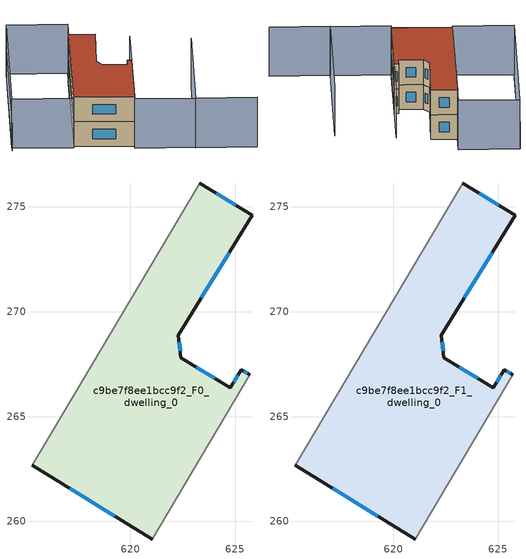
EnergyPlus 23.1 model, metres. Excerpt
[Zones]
c9be7f8ee1bcc9f2_F0_dwelling_0
 floor ground (EU_floor_Construction): 625.82,274.61 622.29,268.87 622.41,267.81 624.76,266.37 625.3,267.23 625.69,266.99 621.04,259.16 615.33,262.67 623.32,276.14 z0
 wall outside (EU_wall_Construction): 625.69,266.99 625.3,267.23 624.76,266.37 622.41,267.81 622.29,268.87 625.82,274.61 623.32,276.14 / 615.33,262.67 621.04,259.16 z0:3
 wall adiabatic (EU_wall_Construction): 621.04,259.16 625.69,266.99 / 623.32,276.14 615.33,262.67 z0:3
 window (EU_Window_Construction): 625.57,267.07 625.42,267.16 / 617.11,261.58 619.26,260.26 / 625.04,275.08 624.1,275.66 / 623.39,270.66 624.72,272.82 / 622.38,268.14 622.33,268.54 / 624.03,266.82 623.15,267.36 / 625.13,266.96 624.93,266.64 z0.93:2.07
c9be7f8ee1bcc9f2_F1_dwelling_0
 floor to c9be7f8ee1bcc9f2_F0_dwelling_0 (EU_floor_Construction): 625.82,274.61 622.29,268.87 622.41,267.81 624.76,266.37 625.29,267.23 625.69,266.99 621.04,259.16 615.33,262.67 623.32,276.14 z3
 wall outside (EU_wall_Construction): 625.69,266.99 625.3,267.23 624.76,266.37 622.41,267.81 622.29,268.87 625.82,274.61 623.32,276.14 / 615.33,262.67 621.04,259.16 z3:6
 wall adiabatic (EU_wall_Construction): 621.04,259.16 625.69,266.99 / 623.32,276.14 615.33,262.67 z3:6
 window (EU_Window_Construction): 625.57,267.07 625.42,267.16 / 617.11,261.58 619.26,260.26 / 625.04,275.08 624.1,275.66 / 623.39,270.66 624.72,272.82 / 622.38,268.14 622.33,268.54 / 624.03,266.82 623.15,267.36 / 625.13,266.96 624.93,266.64 z3.93:5.07
 roof outside (EU_roof_Construction): 621.04,259.16 625.69,266.99 625.3,267.23 624.76,266.37 622.41,267.81 622.29,268.87 625.82,274.61 623.32,276.14 615.33,262.67 z6
shading: 632.25,251.78 626.48,255.2 / 626.48,255.2 634.15,268.11 / 626.53,255.29 620.77,258.71 / 620.77,258.71 628.77,272.17 / 609.39,265.93 618.85,281.83 / 618.85,281.83 624.66,278.37 / 624.66,278.37 615.21,262.47 / 615.21,262.47 609.39,265.93 z0:6; 618.85,281.84 609.1,265.44 z0:3
[Building]
EU S2 Campaign: North Axis=0; Terrain=City; Solar Distribution=FullExterior
[Site:Location]
Montreal-Trudeau.Intl.AP: Latitude=45.4667; Longitude=-73.75; Time Zone=-5; Elevation=36
[SizingPeriod:WeatherFileDays]
AnnualSizingPeriod: Begin Month=1; Begin Day of Month=1; End Month=12; End Day of Month=31; Day of Week for Start Day=Monday; Use Weather File Daylight Saving Period=No; Use Weather File Rain and Snow Indicators=No
[MATERIAL]
EU_InternalMass_Material: Roughness=MediumRough; Thickness=0.1; Conductivity=1; Density=1800; Specific Heat=900; Thermal Absorptance=0.9; Solar Absorptance=0.7; Visible Absorptance=0.7
[MATERIAL:NOMASS] Roughness=MediumRough; Thermal Absorptance=0.9; Solar Absorptance=0.7; Visible Absorptance=0.7
Name | Thermal Resistance
EU_wall_NoMass; EU_floor_NoMass | 1.36485
EU_roof_NoMass | 2.55992
[WINDOWMATERIAL:SIMPLEGLAZINGSYSTEM]
EU_Window_SimpleGlazing: UFactor=3.92339; Solar Heat Gain Coefficient=0.8; Visible Transmittance=0.8
[CONSTRUCTION]
EU_wall_Construction: EU_wall_NoMass
EU_roof_Construction: EU_roof_NoMass
EU_floor_Construction: EU_floor_NoMass
EU_Window_Construction: EU_Window_SimpleGlazing
EU_InternalMass_Construction: EU_InternalMass_Material
[ZONE] Type=1; Multiplier=1; Ceiling Height=autocalculate; Floor Area=autocalculate; Part of Total Floor Area=Yes
Name | Volume
c9be7f8ee1bcc9f2_F0_dwelling_0 | 230.027
c9be7f8ee1bcc9f2_F1_dwelling_0 | 230.026
[INTERNALMASS] Construction=EU_InternalMass_Construction; Surface Area=76.6757
Name | Zone or ZoneList
c9be7f8ee1bcc9f2_F0_dwelling_0_EU_InternalMass | c9be7f8ee1bcc9f2_F0_dwelling_0
c9be7f8ee1bcc9f2_F1_dwelling_0_EU_InternalMass | c9be7f8ee1bcc9f2_F1_dwelling_0
[OTHEREQUIPMENT] Fuel Type=Electricity; Design Level Calculation Method=Watts/Area; Power per Zone Floor Area=1; Fraction Latent=0; Fraction Radiant=0; Fraction Lost=0; Carbon Dioxide Generation Rate=0; EndUse Subcategory=EU_Step8_InternalGains
Name | Zone or ZoneList or Space or SpaceList | Schedule
EU_Step8_InternalGain_c9be7f8ee1bcc9f2_F0_dwelling_0_f000 | c9be7f8ee1bcc9f2_F0_dwelling_0 | EU_Step8_GainSchedule_c9be7f8ee1bcc9f2_F0_dwelling_0_f000
EU_Step8_InternalGain_c9be7f8ee1bcc9f2_F1_dwelling_0_f000 | c9be7f8ee1bcc9f2_F1_dwelling_0 | EU_Step8_GainSchedule_c9be7f8ee1bcc9f2_F1_dwelling_0_f000
[ZONEVENTILATION:DESIGNFLOWRATE] Schedule=EU_AlwaysOn; Design Flow Rate Calculation Method=AirChanges/Hour; Air Changes per Hour=0.860309; Ventilation Type=Natural; Fan Pressure Rise=0; Fan Total Efficiency=1; Constant Term Coefficient=1; Temperature Term Coefficient=0; Velocity Term Coefficient=0; Velocity Squared Term Coefficient=0; Minimum Indoor Temperature=-100; Maximum Indoor Temperature=100; Delta Temperature=-100; Minimum Outdoor Temperature=-100; Maximum Outdoor Temperature=100; Maximum Wind Speed=40
Name | Zone or ZoneList or Space or SpaceList
EU_ConstantAir_c9be7f8ee1bcc9f2_F0_dwelling_0 | c9be7f8ee1bcc9f2_F0_dwelling_0
EU_ConstantAir_c9be7f8ee1bcc9f2_F1_dwelling_0 | c9be7f8ee1bcc9f2_F1_dwelling_0
[HVACTEMPLATE:THERMOSTAT] Constant Heating Setpoint=20; Constant Cooling Setpoint=50
EU_HeatOnly_c9be7f8ee1bcc9f2_F0_dwelling_0; EU_HeatOnly_c9be7f8ee1bcc9f2_F1_dwelling_0
[HVACTEMPLATE:ZONE:IDEALLOADSAIRSYSTEM] System Availability Schedule=EU_AlwaysOn; Maximum Heating Supply Air Temperature=50; Minimum Cooling Supply Air Temperature=13; Maximum Heating Supply Air Humidity Ratio=0.0156; Minimum Cooling Supply Air Humidity Ratio=0.0077; Heating Limit=NoLimit; Cooling Limit=NoLimit; Heating Availability Schedule=EU_AlwaysOn; Cooling Availability Schedule=EU_CoolingOff; Dehumidification Control Type=ConstantSensibleHeatRatio; Cooling Sensible Heat Ratio=0.7; Dehumidification Setpoint=60; Humidification Control Type=None; Humidification Setpoint=30; Outdoor Air Method=None; Outdoor Air Flow Rate per Person=0.00944; Outdoor Air Flow Rate per Zone Floor Area=0; Outdoor Air Flow Rate per Zone=0; Demand Controlled Ventilation Type=None; Outdoor Air Economizer Type=NoEconomizer; Heat Recovery Type=None; Sensible Heat Recovery Effectiveness=0.7; Latent Heat Recovery Effectiveness=0.65
Name | Template Thermostat
c9be7f8ee1bcc9f2_F0_dwelling_0 | EU_HeatOnly_c9be7f8ee1bcc9f2_F0_dwelling_0
c9be7f8ee1bcc9f2_F1_dwelling_0 | EU_HeatOnly_c9be7f8ee1bcc9f2_F1_dwelling_0
[SIZING:ZONE] Zone Cooling Design Supply Air Temperature Input Method=SupplyAirTemperature; Zone Cooling Design Supply Air Temperature=13; Zone Heating Design Supply Air Temperature Input Method=SupplyAirTemperature; Zone Heating Design Supply Air Temperature=50; Zone Cooling Design Supply Air Humidity Ratio=0.008; Zone Heating Design Supply Air Humidity Ratio=0.008; Cooling Design Air Flow Method=DesignDay; Cooling Design Air Flow Rate=0; Cooling Minimum Air Flow per Zone Floor Area=0.000762; Cooling Minimum Air Flow=0; Cooling Minimum Air Flow Fraction=0.2; Heating Design Air Flow Method=DesignDay; Heating Design Air Flow Rate=0; Heating Maximum Air Flow per Zone Floor Area=0.002032; Heating Maximum Air Flow=0.141576; Heating Maximum Air Flow Fraction=0.3; Account for Dedicated Outdoor Air System=No; Dedicated Outdoor Air System Control Strategy=NeutralSupplyAir; Dedicated Outdoor Air Low Setpoint Temperature for Design=autosize; Dedicated Outdoor Air High Setpoint Temperature for Design=autosize; Zone Load Sizing Method=Sensible Load Only No Latent Load; Zone Latent Cooling Design Supply Air Humidity Ratio Input Method=HumidityRatioDifference; Zone Cooling Design Supply Air Humidity Ratio Difference=0.005; Zone Latent Heating Design Supply Air Humidity Ratio Input Method=HumidityRatioDifference; Zone Humidification Design Supply Air Humidity Ratio Difference=0.005
c9be7f8ee1bcc9f2_F0_dwelling_0; c9be7f8ee1bcc9f2_F1_dwelling_0
[SCHEDULE:CONSTANT]
Name | Hourly Value
EU_AlwaysOn | 1
EU_CoolingOff | 0
[SCHEDULE:FILE] Column Number=1; Rows to Skip at Top=0; Number of Hours of Data=8760; Column Separator=Comma; Interpolate to Timestep=No; Minutes per Item=60; Adjust Schedule for Daylight Savings=Yes
Name | File
EU_Step8_GainSchedule_c9be7f8ee1bcc9f2_F0_dwelling_0_f000 | ../../schedules/c9be7f8ee1bcc9f2/c9be7f8ee1bcc9f2_F0_dwelling_0_f000_gain.csv
EU_Step8_GainSchedule_c9be7f8ee1bcc9f2_F1_dwelling_0_f000 | ../../schedules/c9be7f8ee1bcc9f2/c9be7f8ee1bcc9f2_F1_dwelling_0_f000_gain.csv
